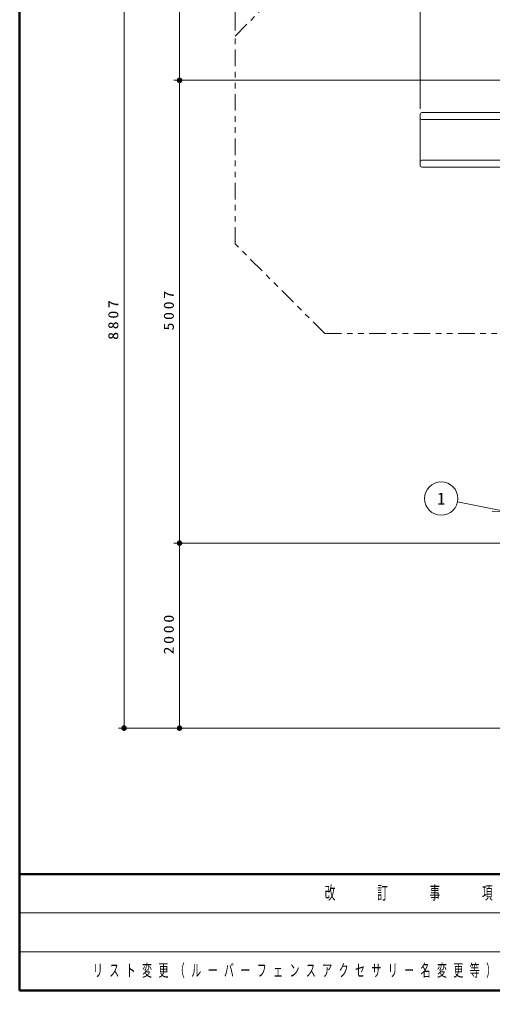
# Model space of a CAD drawing. Units: millimetres on the paper, scale 1:60. Extents: x -385 to 0, y -594 to 267.
# Drawn here: x -385 to -299.7, y 0 to 175.1 of the extents above; entities that cross this region are included whole.
import ezdxf
from ezdxf.enums import TextEntityAlignment as Align

# ---------------------------------------------------------------- set-up
doc = ezdxf.new("R2010")
doc.units = ezdxf.units.MM
doc.linetypes.add('USER3', pattern=[8, 3, -1, 1, -1, 1, -1])
doc.layers.add('1_60', color=2, linetype='Continuous', lineweight=25)
doc.layers.add('LY_3', color=7, linetype='Continuous', lineweight=13)
doc.layers.add('LY_4', color=7, linetype='Continuous')
doc.styles.add('ＭＳ ゴシック', font='')
doc.styles.get('ＭＳ ゴシック').set_extended_font_data('MS Gothic')

# ---------------------------------------------------------------- blocks, each defined once
blk = doc.blocks.new('filled_dot')
at = {"color": 0, "linetype": 'Continuous', "lineweight": -2, "const_width": 1.25}
blk.add_lwpolyline([(-0.625, 0, 1), (0.625, 0, 1)], format="xyb", close=True, dxfattribs=at)

msp = doc.modelspace()

# ---------------------------------------------------------------- linework, layer by layer
at = {"layer": '1_60', "color": 7, "lineweight": 13}
for p, q in [((-346.148, 173.06), (-346.148, 205.085)), ((-312.814, 158.919), (-312.814, 205.085)), ((-366.148, 47.309), (-366.148, 194.085)), ((-356.148, 164.085), (-356.148, 194.085)), ((-250.954, 164.085), (-357.148, 164.085)), ((-356.148, 80.643), (-356.148, 164.085)), ((-296.76, 86.233), (-306.054, 88.095)), ((-296.76, 86.233), (-299.8, 86.332)), ((-236.314, 80.643), (-357.148, 80.643)), ((-356.148, 47.309), (-356.148, 80.643)), ((-357.148, 47.309), (-367.148, 47.309)), ((-250.679, 47.309), (-357.148, 47.309))]:
    msp.add_line(p, q, dxfattribs=at)
at = {"layer": '1_60', "linetype": 'USER3', "lineweight": 13}
for p, q in [((-346.148, 172.06), (-329.956, 188.252)), ((-346.148, 134.61), (-346.148, 172.06)), ((-329.956, 118.419), (-346.148, 134.61)), ((-329.956, 118.419), (-283.552, 118.419))]:
    msp.add_line(p, q, dxfattribs=at)
at = {"layer": '1_60', "color": 70, "lineweight": 13}
for p, q in [((-312.816, 148.752), (-312.816, 157.919)), ((-312.482, 158.252), (-249.981, 158.252)), ((-312.482, 157.002), (-249.981, 157.002)), ((-312.482, 149.669), (-249.981, 149.669)), ((-312.482, 148.419), (-249.981, 148.419))]:
    msp.add_line(p, q, dxfattribs=at)
at = {"layer": '1_60', "color": 7, "lineweight": 13}
msp.add_circle((-308.995, 88.684), 3, dxfattribs=at)
at = {"layer": '1_60', "color": 70, "lineweight": 13}
for centre, start, end in [((-312.482, 157.919), 90, 180), ((-312.482, 157.336), 180, 270), ((-312.482, 149.335), 90, 180), ((-312.482, 148.752), 180, 270)]:
    msp.add_arc(centre, 0.333, start, end, dxfattribs=at)
at = {"layer": 'LY_3', "lineweight": 50}
for p, q in [((-385, 267), (-385, 0)), ((-385, 21), (0, 21)), ((-385, 0), (0, 0))]:
    msp.add_line(p, q, dxfattribs=at)
at = {"layer": 'LY_3'}
for p, q in [((-385, 14), (-243.5, 14)), ((-385, 7), (-243.5, 7))]:
    msp.add_line(p, q, dxfattribs=at)

# ---------------------------------------------------------------- block references
at = {"layer": '1_60', "color": 7, "lineweight": 13, "xscale": 0.4, "yscale": 0.4}
for p, rotation in [((-356.148, 164.085), 90), ((-356.148, 164.085), 270), ((-356.148, 80.643), 90), ((-356.148, 80.643), 270), ((-366.148, 47.309), 90), ((-356.148, 47.309), 90)]:
    msp.add_blockref('filled_dot', p, dxfattribs=dict(at, rotation=rotation))

# ---------------------------------------------------------------- texts
at = {"layer": '1_60', "color": 7, "style": 'ＭＳ ゴシック', "width": 0.95}
msp.add_text('1', height=2.199, dxfattribs=at).set_placement((-308.995, 88.684), align=Align.MIDDLE_CENTER)
at = {"layer": '1_60', "color": 7, "char_height": 1.833, "attachment_point": 8, "rotation": 90, "style": 'ＭＳ ゴシック'}
for s, insert in [('\\T1.33;\\W1.15;8807', (-367.148, 121.107)), ('\\T1.33;\\W1.15;5007', (-357.148, 122.792)), ('\\T1.33;\\W1.15;2000', (-357.148, 64.399))]:
    msp.add_mtext(s, dxfattribs=dict(at, insert=insert))
at = {"layer": 'LY_3', "color": 4, "insert": (-314.25, 17.5), "char_height": 2.346, "attachment_point": 5, "style": 'ＭＳ ゴシック'}
msp.add_mtext('\\T1.64;\\W0.6;改\u3000\u3000訂\u3000\u3000事\u3000\u3000項', dxfattribs=at)
at = {"layer": 'LY_4', "insert": (-371.75, 3.5), "char_height": 2.199, "attachment_point": 4, "style": 'ＭＳ ゴシック'}
msp.add_mtext('\\T1.64;\\W0.6;リスト変更（ルーバーフェンスアクセサリー名変更等）', dxfattribs=at)

doc.saveas('drawing.dxf')
